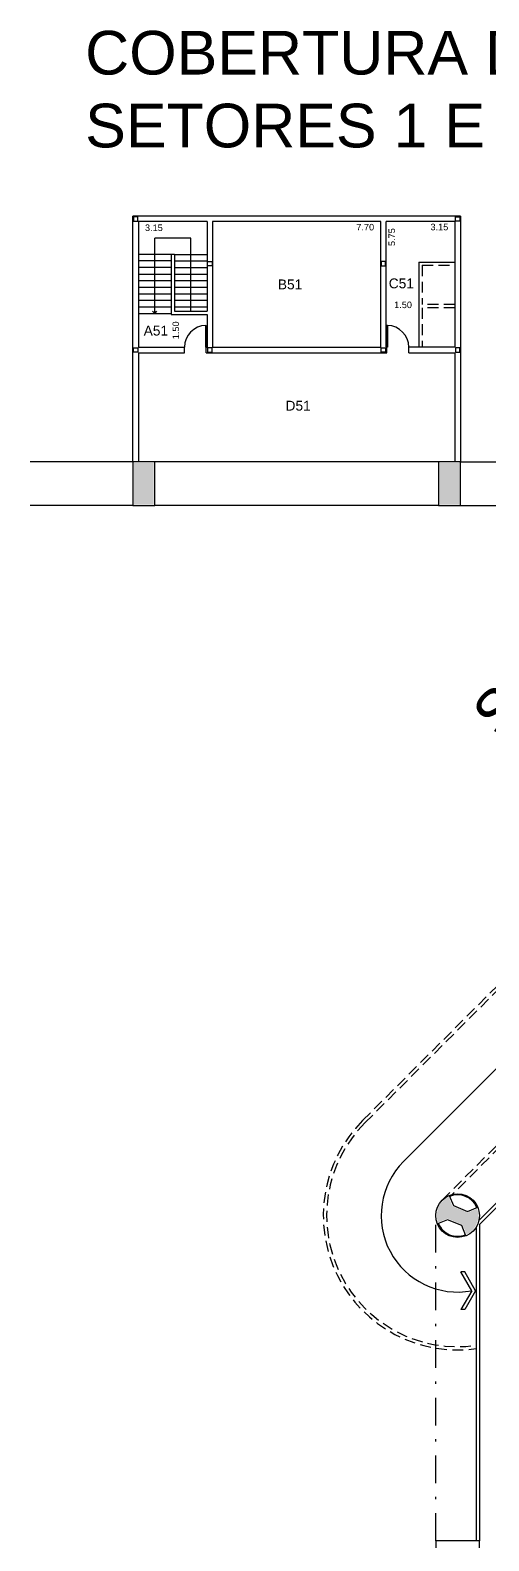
# Model space of a CAD drawing. Extents: x 1306 to 1544, y -75 to 211.
# Drawn here: x 1358.3 to 1379.3, y 142.1 to 211.2 of the extents above; entities that cross this region are included whole.
import ezdxf

# ---------------------------------------------------------------- set-up
doc = ezdxf.new("R2010")
doc.units = 0
doc.header["$LTSCALE"] = 2
doc.header["$PDMODE"] = 3
doc.linetypes.add('DASHDOT2', pattern=[12.7, 6.35, -3.175, 0, -3.175])
doc.linetypes.add('HIDDEN', pattern=[0.375, 0.25, -0.125])
doc.layers.get('0').update_dxf_attribs({"linetype": 'CONTINUOUS'})
doc.layers.get('DEFPOINTS').update_dxf_attribs({"linetype": 'CONTINUOUS'})
for name, color, linetype in [('06', 6, 'CONTINUOUS'), ('DIVISÓRIAS-ARY', 2, 'CONTINUOUS'), ('HACHURAS-ARY', 9, 'CONTINUOUS'), ('INDICAÇÕES-ARY', 2, 'CONTINUOUS'), ('PAREDE-ALTA-ARY', 1, 'CONTINUOUS'), ('PAREDE-BAIXA-ARY', 2, 'CONTINUOUS'), ('PILAR-RED-ARY', 5, 'CONTINUOUS'), ('PILARES-PRINC-ARY', 5, 'CONTINUOUS'), ('PILARES-SECUND-ARY', 5, 'CONTINUOUS'), ('PROJ-COBERTURA-ARY', 7, 'DASHDOT2'), ('RAMPA-INT-ARY', 7, 'CONTINUOUS'), ('RAMPA-PROJ-ARY', 7, 'HIDDEN'), ('TEXTO-PB-COR-ARY', 12, 'CONTINUOUS'), ('TEXTO-PB-COTAS-ARY', 12, 'CONTINUOUS'), ('TEXTOG-EP-ARY', 11, 'CONTINUOUS')]:
    doc.layers.add(name, color=color, linetype=linetype)
doc.styles.add('ARIAL', font='arial.ttf', dxfattribs={"height": 0.5})
doc.styles.add('SEM_ESCALA', font='arial.ttf')
doc.dimstyles.new('DIMTIC100-ARY', dxfattribs={"dimtxt": 0.3, "dimasz": 0.12, "dimexe": 0.1, "dimexo": 0.15, "dimgap": 0.1, "dimtad": 1, "dimjust": 1, "dimtoh": 1, "dimrnd": 0.01, "dimzin": 0, "dimdsep": 46, "dimtxsty": 'SEM_ESCALA', "dimblk1": 'NONE', "dimblk2": 'NONE', "dimsah": 1, "dimcen": -0.1, "dimdle": 0.06, "dimse1": 1, "dimse2": 1, "dimsd1": 1, "dimsd2": 1, "dimclrd": 1, "dimclre": 1, "dimclrt": 2, "dimadec": 0, "dimazin": 0, "dimtfac": 1, "dimtix": 1, "dimtmove": 2, "dimatfit": 3, "dimldrblk": 'NONE', "dimfxl": 1, "dimtolj": 1, "dimtzin": 0, "dimarcsym": 0})

# ---------------------------------------------------------------- blocks, each defined once
blk = doc.blocks.new('*D36')
at = {"layer": 'DEFPOINTS', "color": 0, "linetype": 'ByBlock', "ltscale": 0.5}
for p in [(1377.777, 202.462), (1377.777, 196.712), (1377.777, 196.712)]:
    blk.add_point(p, dxfattribs=at)
at = {"color": 2, "linetype": 'ByBlock', "ltscale": 0.5, "insert": (1377.525, 201.751), "char_height": 0.3, "attachment_point": 5, "rotation": 90, "style": 'SEM_ESCALA'}
blk.add_mtext('\\A1;5.75', dxfattribs=at)
blk = doc.blocks.new('_NONE')
at = {"color": 0, "linetype": 'ByBlock', "ltscale": 0.5}
blk.add_circle((0, 0), 0.25, dxfattribs=at)
blk = doc.blocks.new('*D37')
at = {"layer": 'DEFPOINTS', "color": 0, "linetype": 'ByBlock', "ltscale": 0.5}
for p in [(1368.277, 204.711), (1371.427, 204.711), (1371.427, 204.173)]:
    blk.add_point(p, dxfattribs=at)
at = {"color": 2, "linetype": 'ByBlock', "ltscale": 0.5, "insert": (1368.988, 204.427), "char_height": 0.3, "attachment_point": 5, "style": 'SEM_ESCALA'}
blk.add_mtext('\\A1;3.15', dxfattribs=at)
blk = doc.blocks.new('*D38')
at = {"layer": 'DEFPOINTS', "color": 0, "linetype": 'ByBlock', "ltscale": 0.5}
for p in [(1371.677, 204.711), (1379.377, 204.711), (1371.677, 204.202)]:
    blk.add_point(p, dxfattribs=at)
at = {"color": 2, "linetype": 'ByBlock', "ltscale": 0.5, "insert": (1378.67, 204.455), "char_height": 0.3, "attachment_point": 5, "style": 'SEM_ESCALA'}
blk.add_mtext('\\A1;7.70', dxfattribs=at)
blk = doc.blocks.new('*D39')
at = {"layer": 'DEFPOINTS', "color": 0, "linetype": 'ByBlock', "ltscale": 0.5}
for p in [(1377.777, 201.961), (1374.627, 201.453), (1377.777, 201.453)]:
    blk.add_point(p, dxfattribs=at)
at = {"color": 2, "linetype": 'ByBlock', "ltscale": 0.5, "insert": (1377.067, 202.215), "char_height": 0.3, "attachment_point": 5, "style": 'SEM_ESCALA'}
blk.add_mtext('\\A1;3.15', dxfattribs=at)
blk = doc.blocks.new('*D40')
at = {"layer": 'DEFPOINTS', "color": 0, "linetype": 'ByBlock', "ltscale": 0.5}
for p in [(1369.777, 200.461), (1369.777, 198.961), (1370.247, 198.961)]:
    blk.add_point(p, dxfattribs=at)
at = {"color": 2, "linetype": 'ByBlock', "ltscale": 0.5, "insert": (1369.994, 199.736), "char_height": 0.3, "attachment_point": 5, "rotation": 90, "style": 'SEM_ESCALA'}
blk.add_mtext('\\A1;1.50', dxfattribs=at)
blk = doc.blocks.new('*D108')
at = {"layer": 'DEFPOINTS', "color": 0, "linetype": 'ByBlock', "ltscale": 0.5}
for p in [(1382.771, 200.566), (1381.271, 198.666), (1382.771, 198.158)]:
    blk.add_point(p, dxfattribs=at)
at = {"color": 2, "linetype": 'ByBlock', "ltscale": 0.5, "insert": (1382.047, 198.411), "char_height": 0.3, "attachment_point": 5, "style": 'SEM_ESCALA'}
blk.add_mtext('\\A1;1.50', dxfattribs=at)

msp = doc.modelspace()

# ---------------------------------------------------------------- hatches: boundary and pattern name
at = {"layer": 'HACHURAS-ARY', "ltscale": 0.5}
for points in [[(1363.977, 191.412), (1363.077, 191.412), (1363.077, 189.512), (1363.977, 189.512)], [(1377.977, 191.412), (1377.077, 191.412), (1377.077, 189.512), (1377.977, 189.512)], [(1377.67, 157.388), (1377.491, 157.822, 0.289028), (1376.95, 156.964, 0.085216), (1377.004, 156.647), (1377.438, 156.827), (1378.129, 156.541), (1378.309, 156.107, 0.289028), (1378.85, 156.964, 0.085216), (1378.795, 157.281), (1378.362, 157.101)]]:
    msp.add_hatch(color=256, dxfattribs=at).paths.add_polyline_path(points)

# ---------------------------------------------------------------- linework, layer by layer
for q in [(1377.777, 200.612), (1376.127, 196.712)]:
    msp.add_line((1376.127, 200.612), q)
at = {"linetype": 'HIDDEN'}
for p, q in [((1376.277, 200.462), (1377.777, 200.462)), ((1376.277, 200.462), (1376.277, 198.662)), ((1377.777, 198.662), (1376.277, 198.662)), ((1377.777, 198.512), (1376.277, 198.512)), ((1376.277, 198.512), (1376.277, 196.712))]:
    msp.add_line(p, q, dxfattribs=at)
at = {"layer": '06', "ltscale": 0.5}
for q in [(1363.928, 198.361), (1364.126, 198.361)]:
    msp.add_line((1364.027, 198.262), q, dxfattribs=at)
at = {"layer": 'DIVISÓRIAS-ARY'}
for p, q in [((1366.36, 197.712), (1366.36, 196.712)), ((1366.36, 197.712), (1366.39, 197.712)), ((1366.39, 197.712), (1366.39, 196.712)), ((1374.665, 197.712), (1374.665, 196.712)), ((1374.695, 197.712), (1374.665, 197.712)), ((1374.695, 197.712), (1374.695, 196.712)), ((1366.36, 196.712), (1366.39, 196.712)), ((1374.695, 196.712), (1374.665, 196.712))]:
    msp.add_line(p, q, dxfattribs=at)
at = {"layer": 'DIVISÓRIAS-ARY', "color": 7, "ltscale": 0.5}
for centre, start, end in [((1366.39, 196.712), 91.71913, 180), ((1374.665, 196.712), 0, 88.28087)]:
    msp.add_arc(centre, 1, start, end, dxfattribs=at)
at = {"layer": 'INDICAÇÕES-ARY', "ltscale": 0.5}
for p, q in [((1364.027, 198.262), (1364.027, 201.712)), ((1365.677, 201.712), (1364.027, 201.712)), ((1365.677, 198.362), (1365.677, 201.712))]:
    msp.add_line(p, q, dxfattribs=at)
at = {"layer": 'PAREDE-ALTA-ARY'}
for p, q in [((1363.027, 191.462), (1363.027, 202.712)), ((1378.027, 202.712), (1363.027, 202.712)), ((1378.027, 202.712), (1378.027, 191.462)), ((1363.277, 202.462), (1363.277, 196.712)), ((1366.427, 202.462), (1363.277, 202.462)), ((1366.427, 202.462), (1366.427, 198.362)), ((1366.677, 202.462), (1366.677, 196.712)), ((1374.377, 202.462), (1366.677, 202.462)), ((1374.377, 196.712), (1374.377, 202.462)), ((1374.627, 196.712), (1374.627, 202.462)), ((1377.777, 202.462), (1374.627, 202.462)), ((1377.777, 202.462), (1377.777, 196.712)), ((1364.777, 200.962), (1364.777, 198.212)), ((1364.927, 200.962), (1364.777, 200.962)), ((1364.927, 200.962), (1364.927, 198.362)), ((1364.777, 198.212), (1366.427, 198.212)), ((1364.927, 198.362), (1366.427, 198.362)), ((1366.427, 198.212), (1366.427, 196.712)), ((1363.277, 196.712), (1365.39, 196.712)), ((1363.277, 196.462), (1365.39, 196.462)), ((1363.277, 196.462), (1363.277, 191.462)), ((1365.39, 196.462), (1365.39, 196.712)), ((1366.39, 196.462), (1366.39, 196.712)), ((1366.39, 196.712), (1366.427, 196.712)), ((1366.39, 196.462), (1374.665, 196.462)), ((1366.677, 196.712), (1374.377, 196.712)), ((1374.665, 196.712), (1374.627, 196.712)), ((1374.665, 196.712), (1374.627, 196.712)), ((1374.665, 196.462), (1374.665, 196.712)), ((1377.777, 196.712), (1375.665, 196.712)), ((1375.665, 196.462), (1375.665, 196.712)), ((1375.665, 196.462), (1377.777, 196.462)), ((1377.777, 196.462), (1377.777, 191.462)), ((1363.027, 191.462), (1358.322, 191.462)), ((1377.027, 191.462), (1364.027, 191.462)), ((1378.027, 191.462), (1382.733, 191.462)), ((1363.027, 189.462), (1358.322, 189.462)), ((1377.027, 189.462), (1364.027, 189.462)), ((1378.027, 189.462), (1382.733, 189.462))]:
    msp.add_line(p, q, dxfattribs=at)
at = {"layer": 'PAREDE-BAIXA-ARY'}
for p, q in [((1389.028, 166.89), (1378.873, 156.736)), ((1378.9, 156.55), (1389.134, 166.784)), ((1378.75, 156.437), (1378.75, 142.077)), ((1378.9, 156.55), (1378.9, 142.077))]:
    msp.add_line(p, q, dxfattribs=at)
at = {"layer": 'PILAR-RED-ARY'}
for points in [[(1377.517, 157.888), (1377.708, 157.426), (1378.362, 157.156), (1378.824, 157.347)], [(1378.282, 156.04), (1378.091, 156.502), (1377.438, 156.773), (1376.976, 156.582)]]:
    msp.add_lwpolyline(points, dxfattribs=at)
msp.add_lwpolyline([(1377.022, 156.601, 0.414214), (1378.263, 156.086, 0.414214)], format="xyb", dxfattribs=at)
msp.add_circle((1377.9, 156.964), 1, dxfattribs=at)
msp.add_arc((1377.9, 156.964), 0.95, 22.5, 112.5, dxfattribs=at)
at = {"layer": 'PILARES-PRINC-ARY'}
for points in [[(1364.027, 191.462), (1363.027, 191.462), (1363.027, 189.462), (1364.027, 189.462)], [(1378.027, 191.462), (1377.027, 191.462), (1377.027, 189.462), (1378.027, 189.462)], [(1376.9, 142.077), (1376.9, 141.077), (1378.9, 141.077), (1378.9, 142.077)]]:
    msp.add_lwpolyline(points, close=True, dxfattribs=at)
at = {"layer": 'PILARES-SECUND-ARY'}
for points in [[(1363.252, 202.687), (1363.052, 202.687), (1363.052, 202.487), (1363.252, 202.487)], [(1377.802, 202.687), (1378.002, 202.687), (1378.002, 202.487), (1377.802, 202.487)], [(1366.452, 200.637), (1366.652, 200.637), (1366.652, 200.437), (1366.452, 200.437)], [(1374.602, 200.637), (1374.402, 200.637), (1374.402, 200.437), (1374.602, 200.437)], [(1363.252, 196.487), (1363.052, 196.487), (1363.052, 196.687), (1363.252, 196.687)], [(1366.452, 196.487), (1366.652, 196.487), (1366.652, 196.687), (1366.452, 196.687)], [(1374.602, 196.487), (1374.402, 196.487), (1374.402, 196.687), (1374.602, 196.687)], [(1377.802, 196.487), (1378.002, 196.487), (1378.002, 196.687), (1377.802, 196.687)]]:
    msp.add_lwpolyline(points, close=True, dxfattribs=at)
at = {"layer": 'PROJ-COBERTURA-ARY', "ltscale": 0.1}
msp.add_line((1376.9, 142.077), (1376.9, 156.964), dxfattribs=at)
at = {"layer": 'RAMPA-INT-ARY'}
for p, q in [((1364.777, 200.962), (1363.277, 200.962)), ((1364.777, 200.662), (1363.277, 200.662)), ((1364.927, 200.962), (1366.427, 200.962)), ((1364.927, 200.662), (1366.427, 200.662)), ((1364.777, 200.362), (1363.277, 200.362)), ((1363.277, 200.062), (1364.777, 200.062)), ((1364.927, 200.362), (1366.427, 200.362)), ((1364.927, 200.062), (1366.427, 200.062)), ((1363.277, 199.762), (1364.777, 199.762)), ((1363.277, 199.462), (1364.777, 199.462)), ((1363.277, 199.162), (1364.777, 199.162)), ((1364.927, 199.762), (1366.427, 199.762)), ((1364.927, 199.462), (1366.427, 199.462)), ((1364.927, 199.162), (1366.427, 199.162)), ((1363.277, 198.862), (1364.777, 198.862)), ((1363.277, 198.562), (1364.777, 198.562)), ((1364.927, 198.862), (1366.427, 198.862)), ((1364.927, 198.562), (1366.427, 198.562)), ((1363.277, 198.262), (1364.777, 198.262)), ((1378.551, 153.525), (1378.051, 154.391)), ((1378.225, 154.391), (1378.051, 154.391)), ((1378.725, 153.525), (1378.225, 154.391)), ((1378.551, 153.525), (1378.051, 152.659)), ((1378.725, 153.525), (1378.225, 152.659)), ((1378.225, 152.659), (1378.051, 152.659))]:
    msp.add_line(p, q, dxfattribs=at)
msp.add_lwpolyline([(1385.952, 169.966), (1375.425, 159.439, 0.738139), (1378.551, 153.525, 0.738139)], format="xyb", dxfattribs=at)
at = {"layer": 'RAMPA-PROJ-ARY'}
for points in [[(1378.75, 150.873, -0.719528), (1373.551, 161.313), (1384.078, 171.84)], [(1378.75, 151.025, -0.720853), (1373.657, 161.207), (1384.184, 171.734)]]:
    msp.add_lwpolyline(points, format="xyb", dxfattribs=at)
for points in [[(1377.193, 157.671), (1387.719, 168.198)], [(1387.825, 168.092), (1377.671, 157.938)]]:
    msp.add_lwpolyline(points, dxfattribs=at)

# ---------------------------------------------------------------- texts
at = {"layer": 'TEXTO-PB-COR-ARY', "style": 'ARIAL'}
for s, p in [('C51', (1374.748, 199.41)), ('B51', (1369.667, 199.363)), ('A51', (1363.521, 197.246)), ('D51', (1370.02, 193.811))]:
    msp.add_text(s, height=0.45, dxfattribs=at).set_placement(p)
at = {"layer": 'TEXTOG-EP-ARY', "style": 'ARIAL'}
msp.add_text('SETOR 4', height=2, rotation=45, dxfattribs=at).set_placement((1379.82, 178.717))
at = {"layer": 'TEXTOG-EP-ARY', "insert": (1360.841, 211.194), "char_height": 2, "width": 27.9005, "attachment_point": 1, "style": 'ARIAL'}
msp.add_mtext('COBERTURA DOS SETORES 1 E 5', dxfattribs=at)

# ---------------------------------------------------------------- dimensions: what is measured, and where the dimension line sits
at = {"layer": 'TEXTO-PB-COTAS-ARY', "ltscale": 0.5}
for base, p1, p2, picture, middle in [((1366.427, 201.925), (1363.277, 202.462), (1366.427, 202.462), '*D37', (1363.988, 202.178)), ((1366.677, 201.954), (1374.377, 202.462), (1366.677, 202.462), '*D38', (1373.67, 202.207))]:
    dim = msp.add_linear_dim(base=base, p1=p1, p2=p2, dimstyle='DIMTIC100-ARY', dxfattribs=at)
    dim.commit()
    dim.dimension.update_dxf_attribs({"geometry": picture, "text_midpoint": middle, "insert": (-5, -2.249)})
dim = msp.add_linear_dim(base=(1377.777, 201.961), p1=(1374.627, 201.453), p2=(1377.777, 201.453), angle=180, dimstyle='DIMTIC100-ARY', override={"dimjust": 2}, dxfattribs=at)
dim.commit()
dim.dimension.update_dxf_attribs({"geometry": '*D39', "text_midpoint": (1377.067, 202.215)})
for base, p1, p2, picture, middle, set_off in [((1375.139, 196.712), (1375.139, 202.462), (1375.139, 196.712), '*D36', (1374.887, 201.751), (-2.638, 0)), ((1365.247, 196.712), (1364.777, 198.212), (1364.777, 196.712), '*D40', (1364.994, 197.488), (-5, -2.249))]:
    dim = msp.add_linear_dim(base=base, p1=p1, p2=p2, angle=90, dimstyle='DIMTIC100-ARY', dxfattribs=at)
    dim.commit()
    dim.dimension.update_dxf_attribs({"geometry": picture, "text_midpoint": middle, "insert": set_off})
dim = msp.add_linear_dim(base=(1376.127, 198.397), p1=(1374.627, 198.905), p2=(1376.127, 200.805), angle=180, dimstyle='DIMTIC100-ARY', override={"dimjust": 2}, dxfattribs=at)
dim.commit()
dim.dimension.update_dxf_attribs({"geometry": '*D108', "text_midpoint": (1375.403, 198.65), "insert": (-6.644, 0.239)})

doc.saveas('drawing.dxf')
